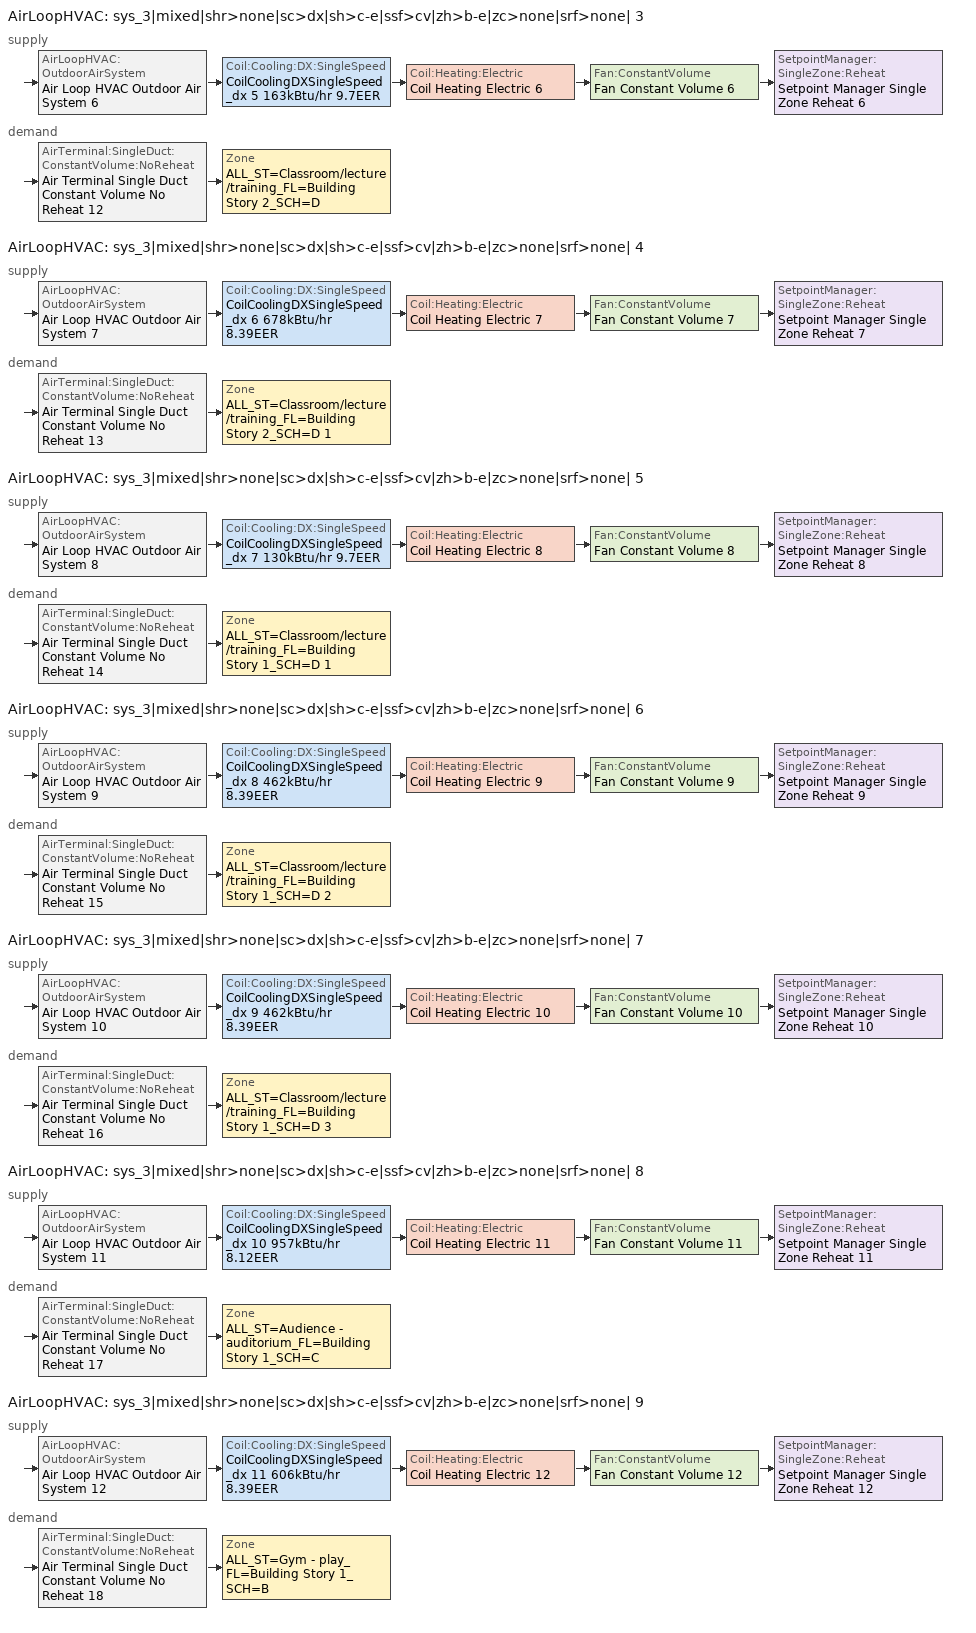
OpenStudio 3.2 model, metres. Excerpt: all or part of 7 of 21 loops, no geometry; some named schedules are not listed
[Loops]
AirLoopHVAC 'sys_3|mixed|shr>none|sc>dx|sh>c-e|ssf>cv|zh>b-e|zc>none|srf>none| 3'
 supply: AirLoopHVAC:OutdoorAirSystem 'Air Loop HVAC Outdoor Air System 6' > Coil:Cooling:DX:SingleSpeed 'CoilCoolingDXSingleSpeed_dx 5 163kBtu/hr 9.7EER' > Coil:Heating:Electric 'Coil Heating Electric 6' > Fan:ConstantVolume 'Fan Constant Volume 6' > SetpointManager:SingleZone:Reheat 'Setpoint Manager Single Zone Reheat 6'
 demand: AirTerminal:SingleDuct:ConstantVolume:NoReheat 'Air Terminal Single Duct Constant Volume No Reheat 12' > Zone 'ALL_ST=Classroom/lecture/training_FL=Building Story 2_SCH=D'
AirLoopHVAC 'sys_3|mixed|shr>none|sc>dx|sh>c-e|ssf>cv|zh>b-e|zc>none|srf>none| 4'
 supply: AirLoopHVAC:OutdoorAirSystem 'Air Loop HVAC Outdoor Air System 7' > Coil:Cooling:DX:SingleSpeed 'CoilCoolingDXSingleSpeed_dx 6 678kBtu/hr 8.39EER' > Coil:Heating:Electric 'Coil Heating Electric 7' > Fan:ConstantVolume 'Fan Constant Volume 7' > SetpointManager:SingleZone:Reheat 'Setpoint Manager Single Zone Reheat 7'
 demand: AirTerminal:SingleDuct:ConstantVolume:NoReheat 'Air Terminal Single Duct Constant Volume No Reheat 13' > Zone 'ALL_ST=Classroom/lecture/training_FL=Building Story 2_SCH=D 1'
AirLoopHVAC 'sys_3|mixed|shr>none|sc>dx|sh>c-e|ssf>cv|zh>b-e|zc>none|srf>none| 5'
 supply: AirLoopHVAC:OutdoorAirSystem 'Air Loop HVAC Outdoor Air System 8' > Coil:Cooling:DX:SingleSpeed 'CoilCoolingDXSingleSpeed_dx 7 130kBtu/hr 9.7EER' > Coil:Heating:Electric 'Coil Heating Electric 8' > Fan:ConstantVolume 'Fan Constant Volume 8' > SetpointManager:SingleZone:Reheat 'Setpoint Manager Single Zone Reheat 8'
 demand: AirTerminal:SingleDuct:ConstantVolume:NoReheat 'Air Terminal Single Duct Constant Volume No Reheat 14' > Zone 'ALL_ST=Classroom/lecture/training_FL=Building Story 1_SCH=D 1'
AirLoopHVAC 'sys_3|mixed|shr>none|sc>dx|sh>c-e|ssf>cv|zh>b-e|zc>none|srf>none| 6'
 supply: AirLoopHVAC:OutdoorAirSystem 'Air Loop HVAC Outdoor Air System 9' > Coil:Cooling:DX:SingleSpeed 'CoilCoolingDXSingleSpeed_dx 8 462kBtu/hr 8.39EER' > Coil:Heating:Electric 'Coil Heating Electric 9' > Fan:ConstantVolume 'Fan Constant Volume 9' > SetpointManager:SingleZone:Reheat 'Setpoint Manager Single Zone Reheat 9'
 demand: AirTerminal:SingleDuct:ConstantVolume:NoReheat 'Air Terminal Single Duct Constant Volume No Reheat 15' > Zone 'ALL_ST=Classroom/lecture/training_FL=Building Story 1_SCH=D 2'
AirLoopHVAC 'sys_3|mixed|shr>none|sc>dx|sh>c-e|ssf>cv|zh>b-e|zc>none|srf>none| 7'
 supply: AirLoopHVAC:OutdoorAirSystem 'Air Loop HVAC Outdoor Air System 10' > Coil:Cooling:DX:SingleSpeed 'CoilCoolingDXSingleSpeed_dx 9 462kBtu/hr 8.39EER' > Coil:Heating:Electric 'Coil Heating Electric 10' > Fan:ConstantVolume 'Fan Constant Volume 10' > SetpointManager:SingleZone:Reheat 'Setpoint Manager Single Zone Reheat 10'
 demand: AirTerminal:SingleDuct:ConstantVolume:NoReheat 'Air Terminal Single Duct Constant Volume No Reheat 16' > Zone 'ALL_ST=Classroom/lecture/training_FL=Building Story 1_SCH=D 3'
AirLoopHVAC 'sys_3|mixed|shr>none|sc>dx|sh>c-e|ssf>cv|zh>b-e|zc>none|srf>none| 8'
 supply: AirLoopHVAC:OutdoorAirSystem 'Air Loop HVAC Outdoor Air System 11' > Coil:Cooling:DX:SingleSpeed 'CoilCoolingDXSingleSpeed_dx 10 957kBtu/hr 8.12EER' > Coil:Heating:Electric 'Coil Heating Electric 11' > Fan:ConstantVolume 'Fan Constant Volume 11' > SetpointManager:SingleZone:Reheat 'Setpoint Manager Single Zone Reheat 11'
 demand: AirTerminal:SingleDuct:ConstantVolume:NoReheat 'Air Terminal Single Duct Constant Volume No Reheat 17' > Zone 'ALL_ST=Audience - auditorium_FL=Building Story 1_SCH=C'
AirLoopHVAC 'sys_3|mixed|shr>none|sc>dx|sh>c-e|ssf>cv|zh>b-e|zc>none|srf>none| 9'
 supply: AirLoopHVAC:OutdoorAirSystem 'Air Loop HVAC Outdoor Air System 12' > Coil:Cooling:DX:SingleSpeed 'CoilCoolingDXSingleSpeed_dx 11 606kBtu/hr 8.39EER' > Coil:Heating:Electric 'Coil Heating Electric 12' > Fan:ConstantVolume 'Fan Constant Volume 12' > SetpointManager:SingleZone:Reheat 'Setpoint Manager Single Zone Reheat 12'
 demand: AirTerminal:SingleDuct:ConstantVolume:NoReheat 'Air Terminal Single Duct Constant Volume No Reheat 18' > Zone 'ALL_ST=Gym - play_FL=Building Story 1_SCH=B'
[Sizing:Zone] Zone Cooling Design Supply Air Temperature Input Method=TemperatureDifference; Zone Cooling Design Supply Air Temperature {C}=14; Zone Cooling Design Supply Air Temperature Difference {deltaC}=11; Zone Heating Design Supply Air Temperature Input Method=TemperatureDifference; Zone Heating Design Supply Air Temperature {C}=40; Zone Heating Design Supply Air Temperature Difference {deltaC}=21; Zone Cooling Design Supply Air Humidity Ratio {kg-H2O/kg-air}=0.0085; Zone Heating Design Supply Air Humidity Ratio {kg-H2O/kg-air}=0.008; Zone Heating Sizing Factor=1.3; Zone Cooling Sizing Factor=1.1; Cooling Design Air Flow Method=DesignDay; Heating Design Air Flow Method=DesignDay; Account for Dedicated Outdoor Air System=No; Dedicated Outdoor Air System Control Strategy=NeutralSupplyAir; Dedicated Outdoor Air Low Setpoint Temperature for Design {C}=autosize; Dedicated Outdoor Air High Setpoint Temperature for Design {C}=autosize
ALL_ST=Classroom/lecture/training_FL=Building Story 2_SCH=D; ALL_ST=Classroom/lecture/training_FL=Building Story 2_SCH=D 1; ALL_ST=Classroom/lecture/training_FL=Building Story 1_SCH=D 1; ALL_ST=Classroom/lecture/training_FL=Building Story 1_SCH=D 2; ALL_ST=Classroom/lecture/training_FL=Building Story 1_SCH=D 3; ALL_ST=Audience - auditorium_FL=Building Story 1_SCH=C; ALL_ST=Gym - play_FL=Building Story 1_SCH=B
[Zone equipment]
ALL_ST=Classroom/lecture/training_FL=Building Story 2_SCH=D: Zone HVAC Baseboard Convective Electric 12, Air Terminal Single Duct Constant Volume No Reheat 12
ALL_ST=Classroom/lecture/training_FL=Building Story 2_SCH=D 1: Zone HVAC Baseboard Convective Electric 13, Air Terminal Single Duct Constant Volume No Reheat 13
ALL_ST=Classroom/lecture/training_FL=Building Story 1_SCH=D 1: Zone HVAC Baseboard Convective Electric 14, Air Terminal Single Duct Constant Volume No Reheat 14
ALL_ST=Classroom/lecture/training_FL=Building Story 1_SCH=D 2: Zone HVAC Baseboard Convective Electric 15, Air Terminal Single Duct Constant Volume No Reheat 15
ALL_ST=Classroom/lecture/training_FL=Building Story 1_SCH=D 3: Zone HVAC Baseboard Convective Electric 16, Air Terminal Single Duct Constant Volume No Reheat 16
ALL_ST=Audience - auditorium_FL=Building Story 1_SCH=C: Zone HVAC Baseboard Convective Electric 17, Air Terminal Single Duct Constant Volume No Reheat 17
ALL_ST=Gym - play_FL=Building Story 1_SCH=B: Zone HVAC Baseboard Convective Electric 18, Air Terminal Single Duct Constant Volume No Reheat 18
[AirLoopHVAC] Design Supply Air Flow Rate {m3/s}=autosize; Design Return Air Flow Fraction of Supply Air Flow=1
Name | Availability Schedule
sys_3|mixed|shr>none|sc>dx|sh>c-e|ssf>cv|zh>b-e|zc>none|srf>none| 3 | sys_3|mixed|shr>none|sc>dx|sh>c-e|ssf>cv|zh>b-e|zc>none|srf>none| 3 Occ Sch
sys_3|mixed|shr>none|sc>dx|sh>c-e|ssf>cv|zh>b-e|zc>none|srf>none| 4 | sys_3|mixed|shr>none|sc>dx|sh>c-e|ssf>cv|zh>b-e|zc>none|srf>none| 4 Occ Sch
sys_3|mixed|shr>none|sc>dx|sh>c-e|ssf>cv|zh>b-e|zc>none|srf>none| 5 | sys_3|mixed|shr>none|sc>dx|sh>c-e|ssf>cv|zh>b-e|zc>none|srf>none| 5 Occ Sch
sys_3|mixed|shr>none|sc>dx|sh>c-e|ssf>cv|zh>b-e|zc>none|srf>none| 6 | sys_3|mixed|shr>none|sc>dx|sh>c-e|ssf>cv|zh>b-e|zc>none|srf>none| 6 Occ Sch
sys_3|mixed|shr>none|sc>dx|sh>c-e|ssf>cv|zh>b-e|zc>none|srf>none| 7 | sys_3|mixed|shr>none|sc>dx|sh>c-e|ssf>cv|zh>b-e|zc>none|srf>none| 7 Occ Sch
sys_3|mixed|shr>none|sc>dx|sh>c-e|ssf>cv|zh>b-e|zc>none|srf>none| 8 | sys_3|mixed|shr>none|sc>dx|sh>c-e|ssf>cv|zh>b-e|zc>none|srf>none| 8 Occ Sch
sys_3|mixed|shr>none|sc>dx|sh>c-e|ssf>cv|zh>b-e|zc>none|srf>none| 9 | sys_3|mixed|shr>none|sc>dx|sh>c-e|ssf>cv|zh>b-e|zc>none|srf>none| 9 Occ Sch
[Sizing:System] Type of Load to Size On=Sensible; Design Outdoor Air Flow Rate {m3/s}=Autosize; Central Heating Maximum System Air Flow Ratio=1; Preheat Design Temperature {C}=7; Preheat Design Humidity Ratio {kg-H2O/kg-Air}=0.008; Precool Design Temperature {C}=13; Precool Design Humidity Ratio {kg-H2O/kg-Air}=0.008; Central Cooling Design Supply Air Temperature {C}=13; Central Heating Design Supply Air Temperature {C}=43; Sizing Option=NonCoincident; 100% Outdoor Air in Cooling=No; 100% Outdoor Air in Heating=No; Central Cooling Design Supply Air Humidity Ratio {kg-H2O/kg-Air}=0.0085; Central Heating Design Supply Air Humidity Ratio {kg-H2O/kg-Air}=0.008; Cooling Design Air Flow Method=DesignDay; Cooling Design Air Flow Rate {m3/s}=0; Heating Design Air Flow Method=DesignDay; Heating Design Air Flow Rate {m3/s}=0; System Outdoor Air Method=ZoneSum; Zone Maximum Outdoor Air Fraction=1; Cooling Supply Air Flow Rate Per Floor Area {m3/s-m2}=0.00996765; Cooling Fraction of Autosized Cooling Supply Air Flow Rate=1; Cooling Supply Air Flow Rate Per Unit Cooling Capacity {m3/s-W}=3.94755e-05; Heating Supply Air Flow Rate Per Floor Area {m3/s-m2}=0.00996765; Heating Fraction of Autosized Heating Supply Air Flow Rate=1; Heating Fraction of Autosized Cooling Supply Air Flow Rate=1; Heating Supply Air Flow Rate Per Unit Heating Capacity {m3/s-W}=3.15882e-05; Cooling Design Capacity Method=CoolingDesignCapacity; Cooling Design Capacity {W}=autosize; Cooling Design Capacity Per Floor Area {W/m2}=234.7; Fraction of Autosized Cooling Design Capacity=1; Heating Design Capacity Method=HeatingDesignCapacity; Heating Design Capacity {W}=autosize; Heating Design Capacity Per Floor Area {W/m2}=157; Fraction of Autosized Heating Design Capacity=1; Central Cooling Capacity Control Method=OnOff
sys_3|mixed|shr>none|sc>dx|sh>c-e|ssf>cv|zh>b-e|zc>none|srf>none| 3; sys_3|mixed|shr>none|sc>dx|sh>c-e|ssf>cv|zh>b-e|zc>none|srf>none| 4; sys_3|mixed|shr>none|sc>dx|sh>c-e|ssf>cv|zh>b-e|zc>none|srf>none| 5; sys_3|mixed|shr>none|sc>dx|sh>c-e|ssf>cv|zh>b-e|zc>none|srf>none| 6; sys_3|mixed|shr>none|sc>dx|sh>c-e|ssf>cv|zh>b-e|zc>none|srf>none| 7; sys_3|mixed|shr>none|sc>dx|sh>c-e|ssf>cv|zh>b-e|zc>none|srf>none| 8; sys_3|mixed|shr>none|sc>dx|sh>c-e|ssf>cv|zh>b-e|zc>none|srf>none| 9
[Fan:ConstantVolume] Availability Schedule=Always On Discrete; Fan Total Efficiency=0.39975; Pressure Rise {Pa}=640; Maximum Flow Rate {m3/s}=AutoSize; Motor Efficiency=0.615
Fan Constant Volume 6; Fan Constant Volume 7; Fan Constant Volume 8; Fan Constant Volume 9; Fan Constant Volume 10; Fan Constant Volume 11; Fan Constant Volume 12
[Coil:Cooling:DX:SingleSpeed] Availability Schedule=Always On Discrete; Rated Total Cooling Capacity {W}=autosize; Rated Sensible Heat Ratio=autosize; Rated Air Flow Rate {m3/s}=autosize; Rated Evaporator Fan Power Per Volume Flow Rate {W/(m3/s)}=773.3; Total Cooling Capacity Function of Temperature Curve=DXCOOL-NECB2011-REF-CAPFT; Total Cooling Capacity Function of Flow Fraction Curve=DXCOOL-NECB2011-REF-CAPFFLOW; Energy Input Ratio Function of Temperature Curve=DXCOOL-NECB2011-REF-COOLEIRFT; Energy Input Ratio Function of Flow Fraction Curve=DXCOOL-NECB2011-REF-COOLEIRFFLOW; Part Load Fraction Correlation Curve=DXCOOL-NECB2011-REF-COOLPLFFPLR; Minimum Outdoor Dry-Bulb Temperature for Compressor Operation {C}=-25; Condenser Type=AirCooled; Evaporative Condenser Effectiveness=0; Evaporative Condenser Air Flow Rate {m3/s}=Autosize; Evaporative Condenser Pump Rated Power Consumption {W}=Autosize; Crankcase Heater Capacity {W}=0; Maximum Outdoor Dry-Bulb Temperature for Crankcase Heater Operation {C}=0; Basin Heater Capacity {W/K}=0; Basin Heater Setpoint Temperature {C}=10
Name | Rated COP {W/W}
CoilCoolingDXSingleSpeed_dx 5 163kBtu/hr 9.7EER; CoilCoolingDXSingleSpeed_dx 7 130kBtu/hr 9.7EER | 3.36599
CoilCoolingDXSingleSpeed_dx 6 678kBtu/hr 8.39EER; CoilCoolingDXSingleSpeed_dx 8 462kBtu/hr 8.39EER; CoilCoolingDXSingleSpeed_dx 9 462kBtu/hr 8.39EER; CoilCoolingDXSingleSpeed_dx 11 606kBtu/hr 8.39EER | 2.92983
CoilCoolingDXSingleSpeed_dx 10 957kBtu/hr 8.12EER | 2.83993
[Coil:Heating:Electric] Availability Schedule=Always On Discrete
Coil Heating Electric 6; Coil Heating Electric 7; Coil Heating Electric 8; Coil Heating Electric 9; Coil Heating Electric 10; Coil Heating Electric 11; Coil Heating Electric 12
[Controller:OutdoorAir] Minimum Outdoor Air Flow Rate {m3/s}=autosize; Maximum Outdoor Air Flow Rate {m3/s}=Autosize; Economizer Control Type=DifferentialEnthalpy; Economizer Control Action Type=ModulateFlow; Lockout Type=NoLockout; Minimum Limit Type=FixedMinimum; High Humidity Control=No; Heat Recovery Bypass Control Type=BypassWhenWithinEconomizerLimits
Name | Minimum Outdoor Air Schedule | Controller Mechanical Ventilation
Controller Outdoor Air 6 | sys_3|mixed|shr>none|sc>dx|sh>c-e|ssf>cv|zh>b-e|zc>none|srf>none| 3 Occ Sch | Controller Mechanical Ventilation 6
Controller Outdoor Air 7 | sys_3|mixed|shr>none|sc>dx|sh>c-e|ssf>cv|zh>b-e|zc>none|srf>none| 4 Occ Sch | Controller Mechanical Ventilation 7
Controller Outdoor Air 8 | sys_3|mixed|shr>none|sc>dx|sh>c-e|ssf>cv|zh>b-e|zc>none|srf>none| 5 Occ Sch | Controller Mechanical Ventilation 8
Controller Outdoor Air 9 | sys_3|mixed|shr>none|sc>dx|sh>c-e|ssf>cv|zh>b-e|zc>none|srf>none| 6 Occ Sch | Controller Mechanical Ventilation 9
Controller Outdoor Air 10 | sys_3|mixed|shr>none|sc>dx|sh>c-e|ssf>cv|zh>b-e|zc>none|srf>none| 7 Occ Sch | Controller Mechanical Ventilation 10
Controller Outdoor Air 11 | sys_3|mixed|shr>none|sc>dx|sh>c-e|ssf>cv|zh>b-e|zc>none|srf>none| 8 Occ Sch | Controller Mechanical Ventilation 11
Controller Outdoor Air 12 | sys_3|mixed|shr>none|sc>dx|sh>c-e|ssf>cv|zh>b-e|zc>none|srf>none| 9 Occ Sch | Controller Mechanical Ventilation 12
[Controller:MechanicalVentilation] Availability Schedule=Always On Discrete; System Outdoor Air Method=ZoneSum
Controller Mechanical Ventilation 6; Controller Mechanical Ventilation 7; Controller Mechanical Ventilation 8; Controller Mechanical Ventilation 9; Controller Mechanical Ventilation 10; Controller Mechanical Ventilation 11; Controller Mechanical Ventilation 12
[AirLoopHVAC:OutdoorAirSystem]
Name | Controller
Air Loop HVAC Outdoor Air System 6 | Controller Outdoor Air 6
Air Loop HVAC Outdoor Air System 7 | Controller Outdoor Air 7
Air Loop HVAC Outdoor Air System 8 | Controller Outdoor Air 8
Air Loop HVAC Outdoor Air System 9 | Controller Outdoor Air 9
Air Loop HVAC Outdoor Air System 10 | Controller Outdoor Air 10
Air Loop HVAC Outdoor Air System 11 | Controller Outdoor Air 11
Air Loop HVAC Outdoor Air System 12 | Controller Outdoor Air 12
[SetpointManager:SingleZone:Reheat] Minimum Supply Air Temperature {C}=13; Maximum Supply Air Temperature {C}=43
Name | Control Zone
Setpoint Manager Single Zone Reheat 6 | ALL_ST=Classroom/lecture/training_FL=Building Story 2_SCH=D
Setpoint Manager Single Zone Reheat 7 | ALL_ST=Classroom/lecture/training_FL=Building Story 2_SCH=D 1
Setpoint Manager Single Zone Reheat 8 | ALL_ST=Classroom/lecture/training_FL=Building Story 1_SCH=D 1
Setpoint Manager Single Zone Reheat 9 | ALL_ST=Classroom/lecture/training_FL=Building Story 1_SCH=D 2
Setpoint Manager Single Zone Reheat 10 | ALL_ST=Classroom/lecture/training_FL=Building Story 1_SCH=D 3
Setpoint Manager Single Zone Reheat 11 | ALL_ST=Audience - auditorium_FL=Building Story 1_SCH=C
Setpoint Manager Single Zone Reheat 12 | ALL_ST=Gym - play_FL=Building Story 1_SCH=B
[ZoneHVAC:Baseboard:Convective:Electric] Availability Schedule=Always On Discrete; Nominal Capacity {W}=autosize; Efficiency=1
Zone HVAC Baseboard Convective Electric 12; Zone HVAC Baseboard Convective Electric 13; Zone HVAC Baseboard Convective Electric 14; Zone HVAC Baseboard Convective Electric 15; Zone HVAC Baseboard Convective Electric 16; Zone HVAC Baseboard Convective Electric 17; Zone HVAC Baseboard Convective Electric 18
[AirTerminal:SingleDuct:ConstantVolume:NoReheat] Availability Schedule=Always On Discrete; Maximum Air Flow Rate {m3/s}=AutoSize
Air Terminal Single Duct Constant Volume No Reheat 12; Air Terminal Single Duct Constant Volume No Reheat 13; Air Terminal Single Duct Constant Volume No Reheat 14; Air Terminal Single Duct Constant Volume No Reheat 15; Air Terminal Single Duct Constant Volume No Reheat 16; Air Terminal Single Duct Constant Volume No Reheat 17; Air Terminal Single Duct Constant Volume No Reheat 18
[Schedule:Ruleset]
Name | Default Day Schedule | Summer Design Day Schedule | Winter Design Day Schedule
sys_3|mixed|shr>none|sc>dx|sh>c-e|ssf>cv|zh>b-e|zc>none|srf>none| 3 Occ Sch | sys_3|mixed|shr>none|sc>dx|sh>c-e|ssf>cv|zh>b-e|zc>none|srf>none| 3 Occ Sch Default | sys_3|mixed|shr>none|sc>dx|sh>c-e|ssf>cv|zh>b-e|zc>none|srf>none| 3 Occ Sch Summer Design Day | sys_3|mixed|shr>none|sc>dx|sh>c-e|ssf>cv|zh>b-e|zc>none|srf>none| 3 Occ Sch Winter Design Day
sys_3|mixed|shr>none|sc>dx|sh>c-e|ssf>cv|zh>b-e|zc>none|srf>none| 4 Occ Sch | sys_3|mixed|shr>none|sc>dx|sh>c-e|ssf>cv|zh>b-e|zc>none|srf>none| 4 Occ Sch Default | sys_3|mixed|shr>none|sc>dx|sh>c-e|ssf>cv|zh>b-e|zc>none|srf>none| 4 Occ Sch Summer Design Day | sys_3|mixed|shr>none|sc>dx|sh>c-e|ssf>cv|zh>b-e|zc>none|srf>none| 4 Occ Sch Winter Design Day
sys_3|mixed|shr>none|sc>dx|sh>c-e|ssf>cv|zh>b-e|zc>none|srf>none| 5 Occ Sch | sys_3|mixed|shr>none|sc>dx|sh>c-e|ssf>cv|zh>b-e|zc>none|srf>none| 5 Occ Sch Default | sys_3|mixed|shr>none|sc>dx|sh>c-e|ssf>cv|zh>b-e|zc>none|srf>none| 5 Occ Sch Summer Design Day | sys_3|mixed|shr>none|sc>dx|sh>c-e|ssf>cv|zh>b-e|zc>none|srf>none| 5 Occ Sch Winter Design Day
sys_3|mixed|shr>none|sc>dx|sh>c-e|ssf>cv|zh>b-e|zc>none|srf>none| 6 Occ Sch | sys_3|mixed|shr>none|sc>dx|sh>c-e|ssf>cv|zh>b-e|zc>none|srf>none| 6 Occ Sch Default | sys_3|mixed|shr>none|sc>dx|sh>c-e|ssf>cv|zh>b-e|zc>none|srf>none| 6 Occ Sch Summer Design Day | sys_3|mixed|shr>none|sc>dx|sh>c-e|ssf>cv|zh>b-e|zc>none|srf>none| 6 Occ Sch Winter Design Day
sys_3|mixed|shr>none|sc>dx|sh>c-e|ssf>cv|zh>b-e|zc>none|srf>none| 7 Occ Sch | sys_3|mixed|shr>none|sc>dx|sh>c-e|ssf>cv|zh>b-e|zc>none|srf>none| 7 Occ Sch Default | sys_3|mixed|shr>none|sc>dx|sh>c-e|ssf>cv|zh>b-e|zc>none|srf>none| 7 Occ Sch Summer Design Day | sys_3|mixed|shr>none|sc>dx|sh>c-e|ssf>cv|zh>b-e|zc>none|srf>none| 7 Occ Sch Winter Design Day
sys_3|mixed|shr>none|sc>dx|sh>c-e|ssf>cv|zh>b-e|zc>none|srf>none| 8 Occ Sch | sys_3|mixed|shr>none|sc>dx|sh>c-e|ssf>cv|zh>b-e|zc>none|srf>none| 8 Occ Sch Default | sys_3|mixed|shr>none|sc>dx|sh>c-e|ssf>cv|zh>b-e|zc>none|srf>none| 8 Occ Sch Summer Design Day | sys_3|mixed|shr>none|sc>dx|sh>c-e|ssf>cv|zh>b-e|zc>none|srf>none| 8 Occ Sch Winter Design Day
sys_3|mixed|shr>none|sc>dx|sh>c-e|ssf>cv|zh>b-e|zc>none|srf>none| 9 Occ Sch | sys_3|mixed|shr>none|sc>dx|sh>c-e|ssf>cv|zh>b-e|zc>none|srf>none| 9 Occ Sch Default | sys_3|mixed|shr>none|sc>dx|sh>c-e|ssf>cv|zh>b-e|zc>none|srf>none| 9 Occ Sch Summer Design Day | sys_3|mixed|shr>none|sc>dx|sh>c-e|ssf>cv|zh>b-e|zc>none|srf>none| 9 Occ Sch Winter Design Day
[Schedule:Constant]
Always On Discrete: Value=1
[Curve:Biquadratic] Minimum Value of x=13; Maximum Value of x=24; Minimum Value of y=24; Maximum Value of y=46
Name | Coefficient1 Constant | Coefficient2 x | Coefficient3 x**2 | Coefficient4 y | Coefficient5 y**2 | Coefficient6 x*y
DXCOOL-NECB2011-REF-CAPFT | 0.867905 | 0.0142459 | 0.00055436 | -0.0075575 | 3.3e-05 | -0.0001918
DXCOOL-NECB2011-REF-COOLEIRFT | 0.114171 | 0.0281822 | -0.0004199 | 0.0214108 | 0.000161028 | -0.000679104
[Curve:Quadratic] Minimum Value of x=0.5; Maximum Value of x=1.5
Name | Coefficient1 Constant | Coefficient2 x | Coefficient3 x**2
DXCOOL-NECB2011-REF-CAPFFLOW | 0.8 | 0.2 | 0
DXCOOL-NECB2011-REF-COOLEIRFFLOW | 1.1552 | -0.1808 | 0.0256
[Curve:Cubic]
DXCOOL-NECB2011-REF-COOLPLFFPLR: Coefficient1 Constant=0.0277; Coefficient2 x=4.9151; Coefficient3 x**2=-8.184; Coefficient4 x**3=4.2702; Minimum Value of x=0.7; Maximum Value of x=1
